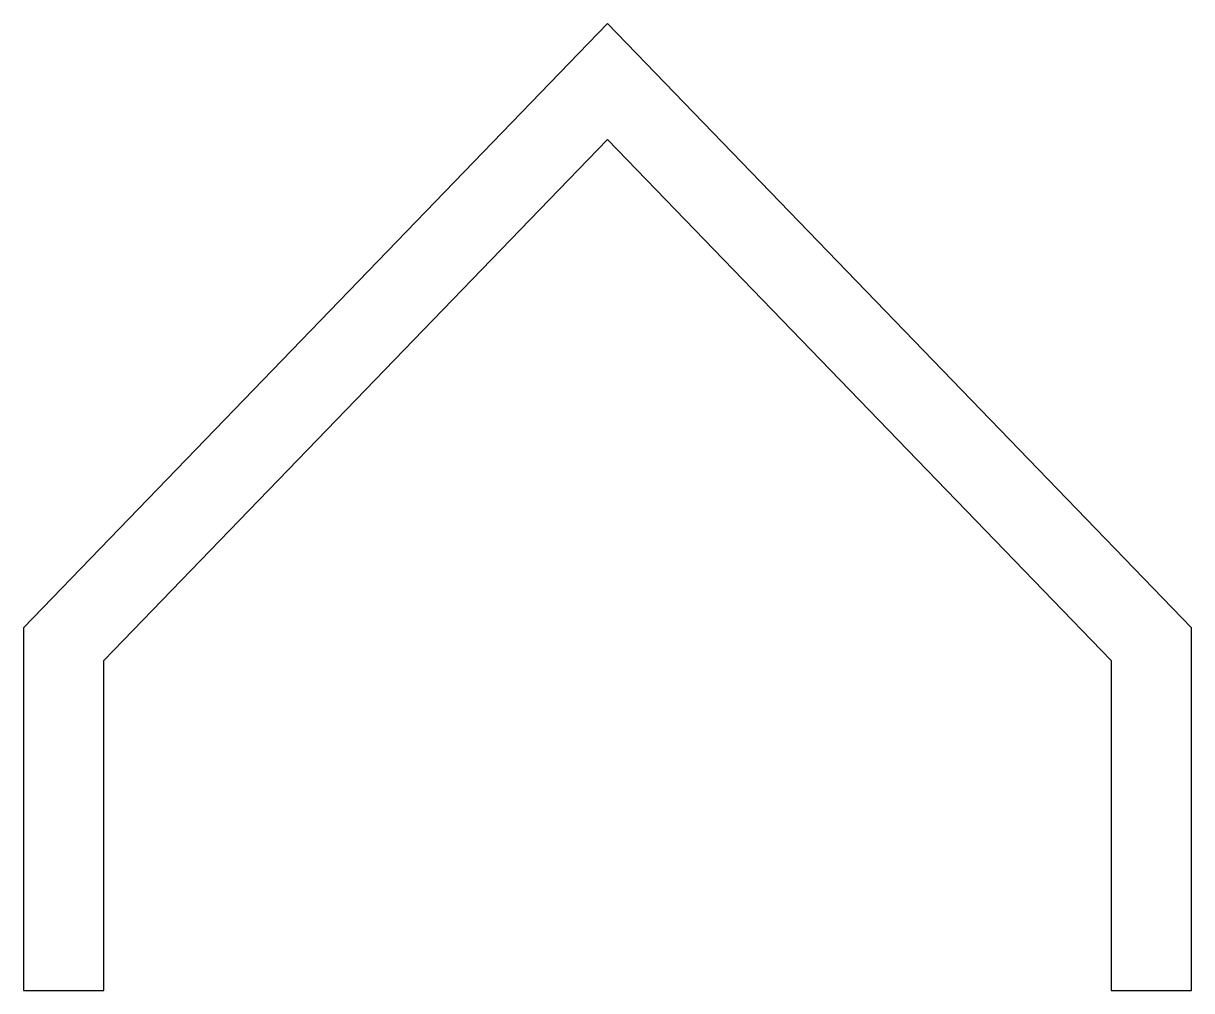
# Model space of a CAD drawing. Header units: metres. Extents: x 120 to 700, y 2200 to 2680.
import ezdxf

# ---------------------------------------------------------------- set-up
doc = ezdxf.new("R2010")
doc.units = ezdxf.units.M

msp = doc.modelspace()

# ---------------------------------------------------------------- linework, layer by layer
at = {"layer": 'PARAMETRIX'}
for p, q in [((410, 2680), (120, 2380)), ((700, 2380), (410, 2680)), ((160, 2363.8272), (410, 2622.4479)), ((410, 2622.4479), (660, 2363.8272)), ((120, 2380), (120, 2200)), ((700, 2200), (700, 2380)), ((160, 2200), (160, 2363.8272)), ((660, 2363.8272), (660, 2200)), ((120, 2200), (160, 2200)), ((660, 2200), (700, 2200))]:
    msp.add_line(p, q, dxfattribs=at)

doc.saveas('drawing.dxf')
